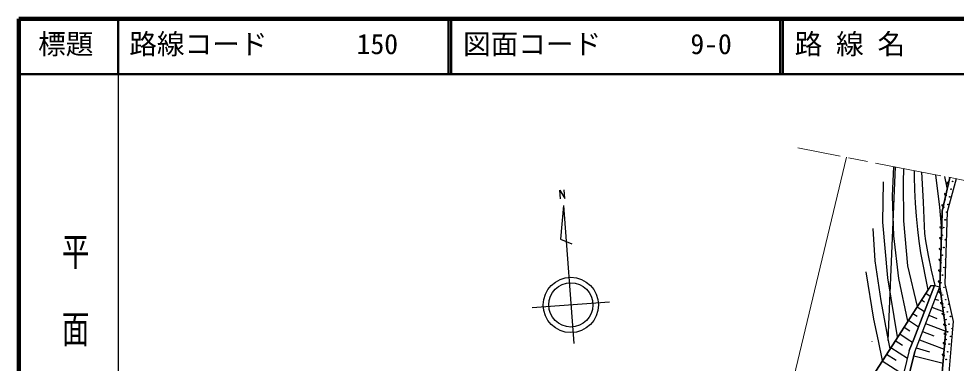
# Model space of a CAD drawing. Units: millimetres, scale not verified. Extents: x 31311 to 671312, y 22626 to 382627.
# Drawn here: x 31311 to 200928, y 320342 to 382627 of the extents above; entities that cross this region are included whole.
import ezdxf
from ezdxf.enums import TextEntityAlignment as Align

# ---------------------------------------------------------------- set-up
doc = ezdxf.new("R2010")
doc.units = ezdxf.units.MM
doc.header["$LTSCALE"] = 1000
doc.linetypes.add('CHAIN', pattern=[18.5, 12, -1.5, 3.5, -1.5])
for name, color, linetype, lineweight in [('M-BGD', 7, 'Continuous', 25), ('M-BMK', 2, 'CHAIN', 13), ('M-BMK-SRVR', 3, 'Continuous', 25), ('M-STR-HTXT', 7, 'Continuous', 13), ('M-TTL', 2, 'Continuous', 140), ('M-TTL-BAND', 7, 'Continuous', 25), ('M-TTL-LINE', 7, 'Continuous', 50), ('M-TTL-TXT', 7, 'Continuous', 13)]:
    doc.layers.add(name, color=color, linetype=linetype, lineweight=lineweight)
doc.styles.add('@ＭＳ ゴシック', font='')
doc.styles.add('ＭＳ ゴシック', font='')
doc.styles.get('@ＭＳ ゴシック').set_extended_font_data('@MS Gothic')
doc.styles.get('ＭＳ ゴシック').set_extended_font_data('MS Gothic')

msp = doc.modelspace()

# ---------------------------------------------------------------- linework, layer by layer
at = {"layer": 'M-BGD'}
for p, q in [((189884, 355852), (188566, 324457)), ((189375, 350537), (189632, 355901)), ((191388, 355559), (191345, 353053)), ((193385, 354119), (193370, 355172)), ((194786, 353861), (194696, 354914)), ((187662, 345839), (187782, 353168)), ((191345, 353053), (191358, 346100)), ((193447, 351694), (193385, 354119)), ((195014, 349489), (194786, 353861)), ((197272, 353855), (197207, 354425)), ((197710, 350558), (197272, 353855)), ((199744, 353930), (198352, 347862)), ((198352, 347862), (199744, 353930)), ((199309, 352033), (198863, 354102)), ((200921, 353701), (199292, 347721)), ((200921, 353701), (199292, 347721)), ((193569, 349268), (193447, 351694)), ((189608, 343378), (189375, 350537)), ((195182, 345125), (195014, 349489)), ((197952, 348583), (197710, 350558)), ((193733, 346905), (193569, 349268)), ((198352, 347862), (197933, 334162)), ((197933, 334162), (198352, 347862)), ((198269, 345144), (197952, 348583)), ((199292, 347721), (198834, 334690)), ((199292, 347721), (198834, 334690)), ((191358, 346100), (192114, 337957)), ((193957, 344546), (193733, 346905)), ((186286, 338876), (185869, 344693)), ((188542, 335765), (187662, 345839)), ((194214, 342422), (193957, 344546)), ((195269, 343800), (195182, 345125)), ((190535, 335683), (189608, 343378)), ((195414, 342492), (195269, 343800)), ((194531, 340306), (194214, 342422)), ((195893, 339827), (195414, 342492)), ((195820, 333627), (194531, 340306)), ((196431, 337174), (195893, 339827)), ((187366, 331641), (186286, 338876)), ((192114, 337957), (193885, 330618)), ((185996, 328327), (184607, 336843)), ((197083, 334373), (196431, 337174)), ((190327, 325087), (188542, 335765)), ((196306, 334383), (189972, 324533)), ((192151, 327922), (190535, 335683)), ((196963, 334403), (193233, 324711)), ((193233, 324711), (196963, 334403)), ((194319, 324770), (197933, 334162)), ((194319, 324770), (197933, 334162)), ((196306, 334383), (196963, 334403)), ((196963, 334403), (197933, 334162)), ((197933, 334162), (199053, 326359)), ((199053, 326359), (197933, 334162)), ((198834, 334690), (200388, 327891)), ((198834, 334690), (200388, 327891)), ((189972, 324533), (195820, 333627)), ((195426, 333014), (196229, 332497)), ((197650, 333427), (198061, 333269)), ((188691, 324464), (187366, 331641)), ((194637, 331787), (195166, 331447)), ((197084, 331956), (197701, 331719)), ((193059, 329334), (193842, 328831)), ((193848, 330561), (195160, 329717)), ((196518, 330485), (198574, 329694)), ((186847, 324363), (185996, 328327)), ((192270, 328107), (194090, 326937)), ((195386, 327544), (199034, 326140)), ((195952, 329014), (197392, 328461)), ((200388, 327891), (200147, 325087)), ((200388, 327891), (200147, 325087)), ((191481, 326881), (192518, 326214)), ((194820, 326073), (196858, 325289)), ((199053, 326359), (198939, 325021)), ((198939, 325021), (199053, 326359)), ((199053, 326359), (198939, 325021)), ((185687, 324300), (185697, 324315)), ((186356, 318908), (189974, 324533)), ((189974, 324533), (186356, 318908)), ((187604, 320849), (186849, 324363)), ((188969, 322971), (188693, 324464)), ((189906, 324428), (191197, 323597)), ((190692, 325654), (192243, 324657)), ((192245, 324657), (193022, 324157)), ((193235, 324711), (192437, 322636)), ((192437, 322636), (193235, 324711)), ((193408, 322396), (194321, 324770)), ((193408, 322396), (194321, 324770)), ((194257, 324602), (198759, 322869)), ((198227, 316585), (198942, 325021)), ((198942, 325021), (198227, 316585)), ((198942, 325021), (198227, 316585)), ((200149, 325087), (199387, 316225)), ((200149, 325087), (199387, 316225)), ((192437, 322636), (188335, 306080)), ((192437, 322636), (188335, 306080)), ((189117, 323201), (192101, 321281)), ((189258, 305648), (193408, 322396)), ((193408, 322396), (189258, 305648)), ((193691, 323131), (196071, 322414)), ((187539, 320748), (191360, 318290)), ((188328, 321974), (190029, 320880)), ((193235, 321698), (198549, 320382))]:
    msp.add_line(p, q, dxfattribs=at)
for points in [[(199666, 352722), (199608, 352702), (199552, 352696), (199479, 352699), (199421, 352724), (199371, 352760), (199324, 352821), (199301, 352878), (199291, 352939), (199304, 353012), (199324, 353065), (199358, 353116)], [(199202, 350699), (199145, 350679), (199088, 350673), (199015, 350676), (198957, 350701), (198907, 350737), (198860, 350798), (198837, 350855), (198827, 350917), (198840, 350989), (198860, 351042), (198894, 351093)], [(198738, 348676), (198681, 348657), (198624, 348650), (198551, 348654), (198494, 348678), (198444, 348714), (198396, 348775), (198373, 348832), (198363, 348894), (198376, 348966), (198396, 349020), (198430, 349070)], [(198511, 346720), (198459, 346689), (198404, 346672), (198332, 346661), (198271, 346675), (198215, 346700), (198156, 346750), (198123, 346802), (198101, 346861), (198100, 346934), (198109, 346991), (198133, 347046)], [(198452, 344763), (198399, 344732), (198344, 344715), (198273, 344704), (198211, 344718), (198155, 344743), (198097, 344793), (198064, 344845), (198041, 344903), (198040, 344977), (198050, 345033), (198073, 345089)], [(198392, 342806), (198339, 342775), (198285, 342758), (198213, 342747), (198151, 342760), (198096, 342786), (198037, 342836), (198004, 342888), (197982, 342946), (197981, 343020), (197990, 343076), (198013, 343132)], [(198332, 340849), (198279, 340818), (198225, 340801), (198153, 340790), (198092, 340803), (198036, 340829), (197977, 340879), (197944, 340931), (197922, 340989), (197921, 341063), (197930, 341119), (197953, 341175)], [(198272, 338892), (198219, 338861), (198165, 338844), (198093, 338833), (198032, 338846), (197976, 338871), (197917, 338922), (197884, 338974), (197862, 339032), (197861, 339106), (197870, 339162), (197893, 339218)], [(198212, 336935), (198160, 336904), (198105, 336887), (198033, 336876), (197972, 336889), (197916, 336914), (197857, 336965), (197824, 337017), (197802, 337075), (197801, 337149), (197810, 337205), (197834, 337261)], [(198153, 334978), (198100, 334947), (198045, 334930), (197973, 334919), (197912, 334932), (197856, 334957), (197798, 335008), (197764, 335059), (197742, 335118), (197741, 335192), (197750, 335248), (197774, 335304)], [(198288, 333059), (198241, 333020), (198190, 332993), (198121, 332970), (198059, 332973), (197999, 332988), (197933, 333027), (197891, 333073), (197860, 333126), (197846, 333199), (197845, 333256), (197858, 333315)], [(198568, 331108), (198521, 331069), (198470, 331042), (198401, 331019), (198339, 331022), (198279, 331037), (198213, 331077), (198171, 331122), (198139, 331176), (198126, 331248), (198125, 331305), (198138, 331364)], [(198848, 329157), (198801, 329118), (198750, 329091), (198681, 329069), (198619, 329071), (198559, 329086), (198493, 329126), (198451, 329171), (198419, 329225), (198406, 329297), (198405, 329354), (198418, 329413)], [(199127, 327206), (199081, 327167), (199030, 327141), (198961, 327118), (198898, 327120), (198839, 327135), (198773, 327175), (198731, 327220), (198699, 327274), (198686, 327346), (198685, 327403), (198698, 327462)], [(199176, 325517), (199122, 325489), (199067, 325475), (198994, 325468), (198934, 325485), (198879, 325513), (198824, 325566), (198793, 325620), (198774, 325679), (198777, 325753), (198789, 325809), (198816, 325863)], [(199033, 323794), (198978, 323766), (198923, 323752), (198851, 323745), (198790, 323761), (198736, 323789), (198680, 323843), (198650, 323896), (198631, 323956), (198634, 324030), (198646, 324086), (198672, 324140)], [(198854, 321685), (198800, 321657), (198744, 321643), (198672, 321636), (198612, 321652), (198557, 321680), (198501, 321734), (198471, 321787), (198452, 321847), (198455, 321920), (198467, 321976), (198493, 322031)]]:
    msp.add_lwpolyline(points, dxfattribs=at)
for centre in [(200262, 353210), (199995, 351821), (198899, 349872), (199727, 350433), (198632, 348483), (199460, 349044), (198925, 346267), (199193, 347655), (198658, 344878), (198390, 343489), (198951, 342661), (198683, 341272), (198416, 339884), (198149, 338495), (198709, 337667), (198442, 336278), (198174, 334890), (198468, 332673), (198735, 334062), (199028, 331845), (199589, 331017), (198761, 330456), (199321, 329628), (199054, 328239), (199615, 327411), (199882, 328800), (199347, 326023), (200175, 326583), (199082, 324634), (199908, 325194), (199375, 322417), (199643, 323806), (199108, 321028)]:
    msp.add_circle(centre, 50, dxfattribs=at)
for centre, start, end in [((199167, 351261), 213.88267, 120.28097), ((199434, 352650), 275.22674, 58.93689), ((198364, 347095), 222.36702, 134.13158), ((198977, 339056), 75.30891, 280.67042), ((198815, 323245), 237.46804, 112.85062)]:
    msp.add_arc(centre, 50, start, end, dxfattribs=at)
at = {"layer": 'M-BMK'}
msp.add_line((252584, 343631), (172248, 359289), dxfattribs=at)
at = {"layer": 'M-BMK-SRVR'}
for p, q in [((129322, 350098), (129206, 351637)), ((129206, 351637), (130121, 350153)), ((130121, 350153), (129997, 351698)), ((129854, 348833), (129305, 342775)), ((129854, 348833), (131721, 323903)), ((129305, 342775), (131374, 341927)), ((138179, 331406), (124218, 330360))]:
    msp.add_line(p, q, dxfattribs=at)
for radius in [5000, 4000]:
    msp.add_circle((131198, 330883), radius, dxfattribs=at)
at = {"layer": 'M-STR-HTXT'}
msp.add_line((167643, 301720), (181060, 357572), dxfattribs=at)
at = {"layer": 'M-TTL'}
for p, q in [((31311, 382627), (31311, 22626)), ((671312, 382627), (31311, 382627))]:
    msp.add_line(p, q, dxfattribs=at)
at = {"layer": 'M-TTL-BAND'}
msp.add_line((49311, 372627), (49311, 22626), dxfattribs=at)
at = {"layer": 'M-TTL-LINE'}
for p, q in [((49311, 382627), (49311, 372627)), ((109061, 382627), (109061, 372627)), ((109561, 382627), (109561, 372627)), ((169061, 382627), (169061, 372627)), ((169561, 382627), (169561, 372627)), ((31311, 372627), (671312, 372627))]:
    msp.add_line(p, q, dxfattribs=at)

# ---------------------------------------------------------------- texts
at = {"layer": 'M-TTL-BAND', "style": '@ＭＳ ゴシック', "width": 1.4}
msp.add_text('平  面  図', height=3666, rotation=270, dxfattribs=at).set_placement((38588, 344101), align=Align.BOTTOM_LEFT)
at = {"layer": 'M-TTL-TXT', "style": 'ＭＳ ゴシック'}
for s, p in [('標題', (34811, 375127)), ('路線コード', (51311, 375127)), ('図面コード', (111691, 375127)), ('路 線 名', (171691, 375127)), ('150', (92453, 375127)), ('9-0', (152832, 375127))]:
    msp.add_text(s, height=3666, dxfattribs=at).set_placement(p, align=Align.BOTTOM_LEFT)

doc.saveas('drawing.dxf')
